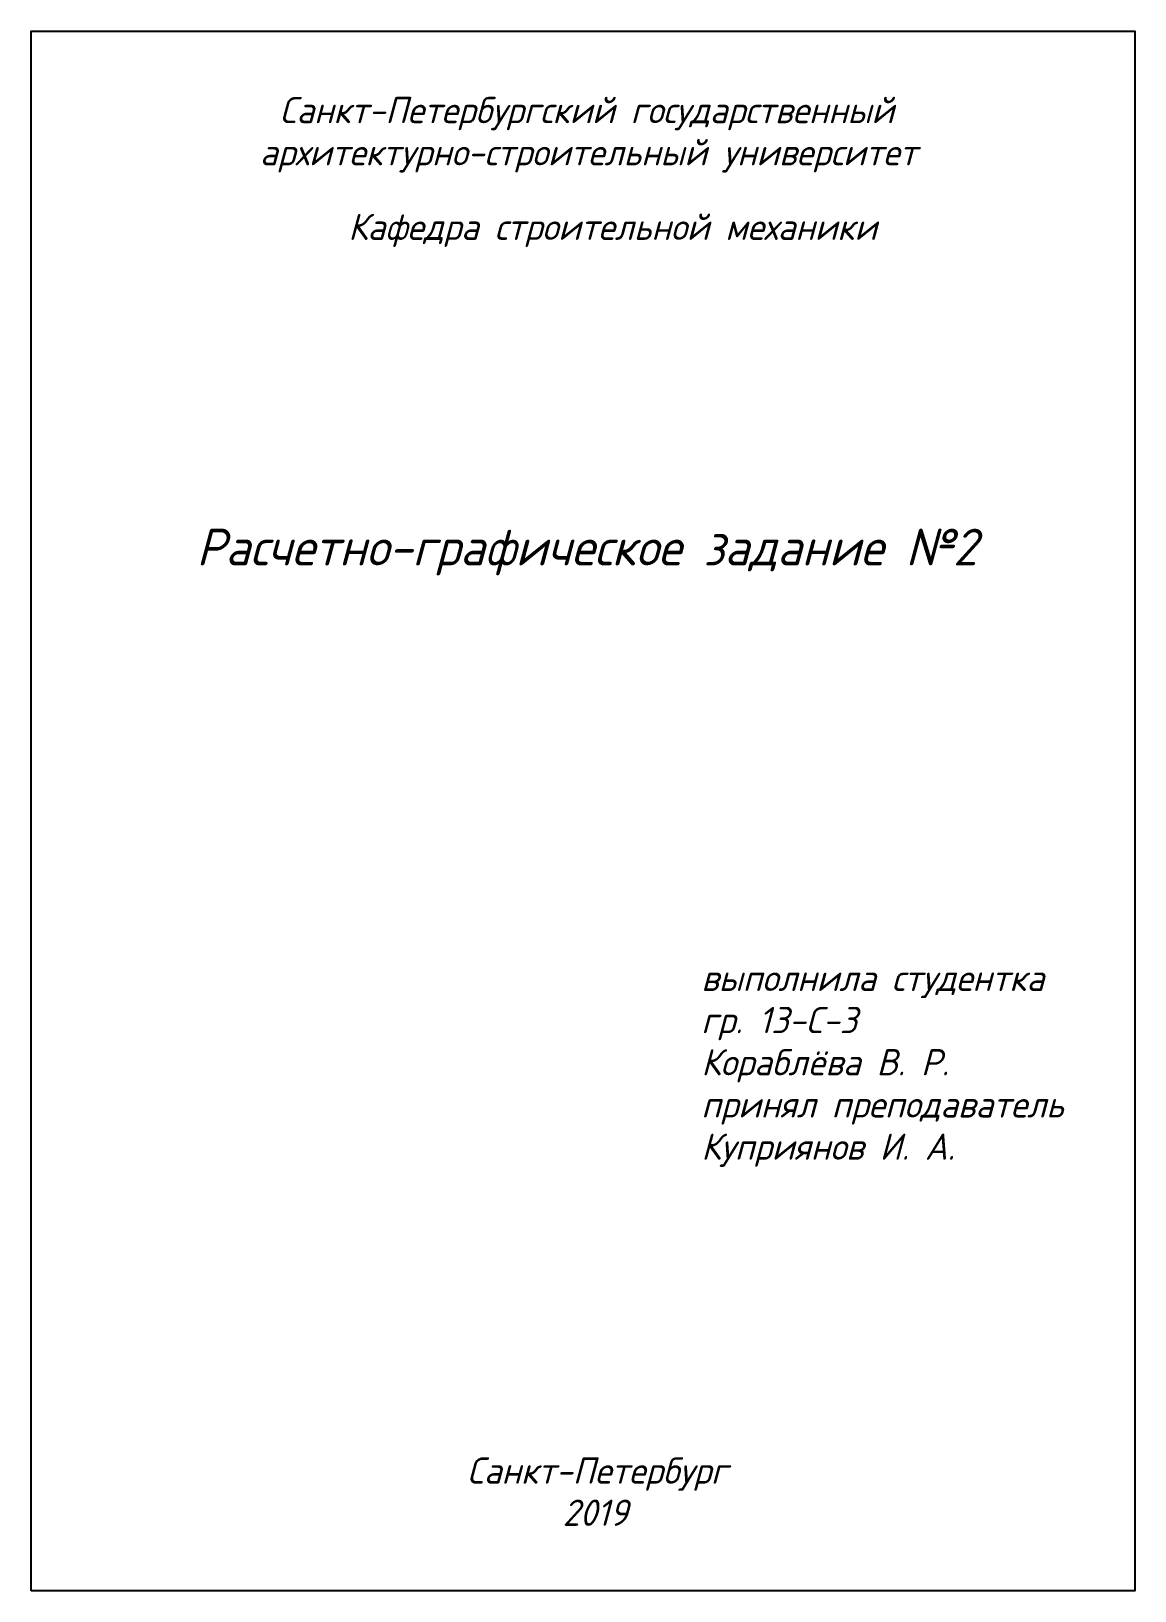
# Paper-space layout 'Лист1' of a CAD drawing. Header units: millimetres. Extents: x 13 to 223, y 147 to 444.
import ezdxf

# ---------------------------------------------------------------- set-up
doc = ezdxf.new("R2010")
doc.units = ezdxf.units.MM
doc.styles.add('GOST-2.304_Type-B_italic', font='GOST Common Italic.ttf')

psp = doc.layouts.new('Лист1')

# ---------------------------------------------------------------- linework, layer by layer
psp.add_lwpolyline([(13.48, 146.72), (13.48, 443.72), (223.48, 443.72), (223.48, 146.72), (13.48, 146.72)])

# ---------------------------------------------------------------- texts
at = {"style": 'GOST-2.304_Type-B_italic'}
for s, height, p in [('Санкт-Петербургский государственный ', 5, (60.76, 426.2)), ('архитектурно-строительный университет', 5, (57, 418.17)), ('Кафедра строительной механики', 5, (73.81, 403.97)), ('Расчетно-графическое задание №2', 7, (44.91, 341.98)), ('выполнила студентка', 5, (140.99, 260.94)), ('гр. 13-С-3', 5, (140.99, 252.91)), ('Кораблёва В. Р.', 5, (140.99, 244.88)), ('принял преподаватель', 5, (140.99, 236.85)), ('Куприянов И. А.', 5, (140.99, 228.81)), ('Санкт-Петербург', 5, (96.42, 167.12)), ('2019', 5, (114.6, 159.09))]:
    psp.add_text(s, height=height, dxfattribs=at).set_placement(p)

doc.saveas('drawing.dxf')
